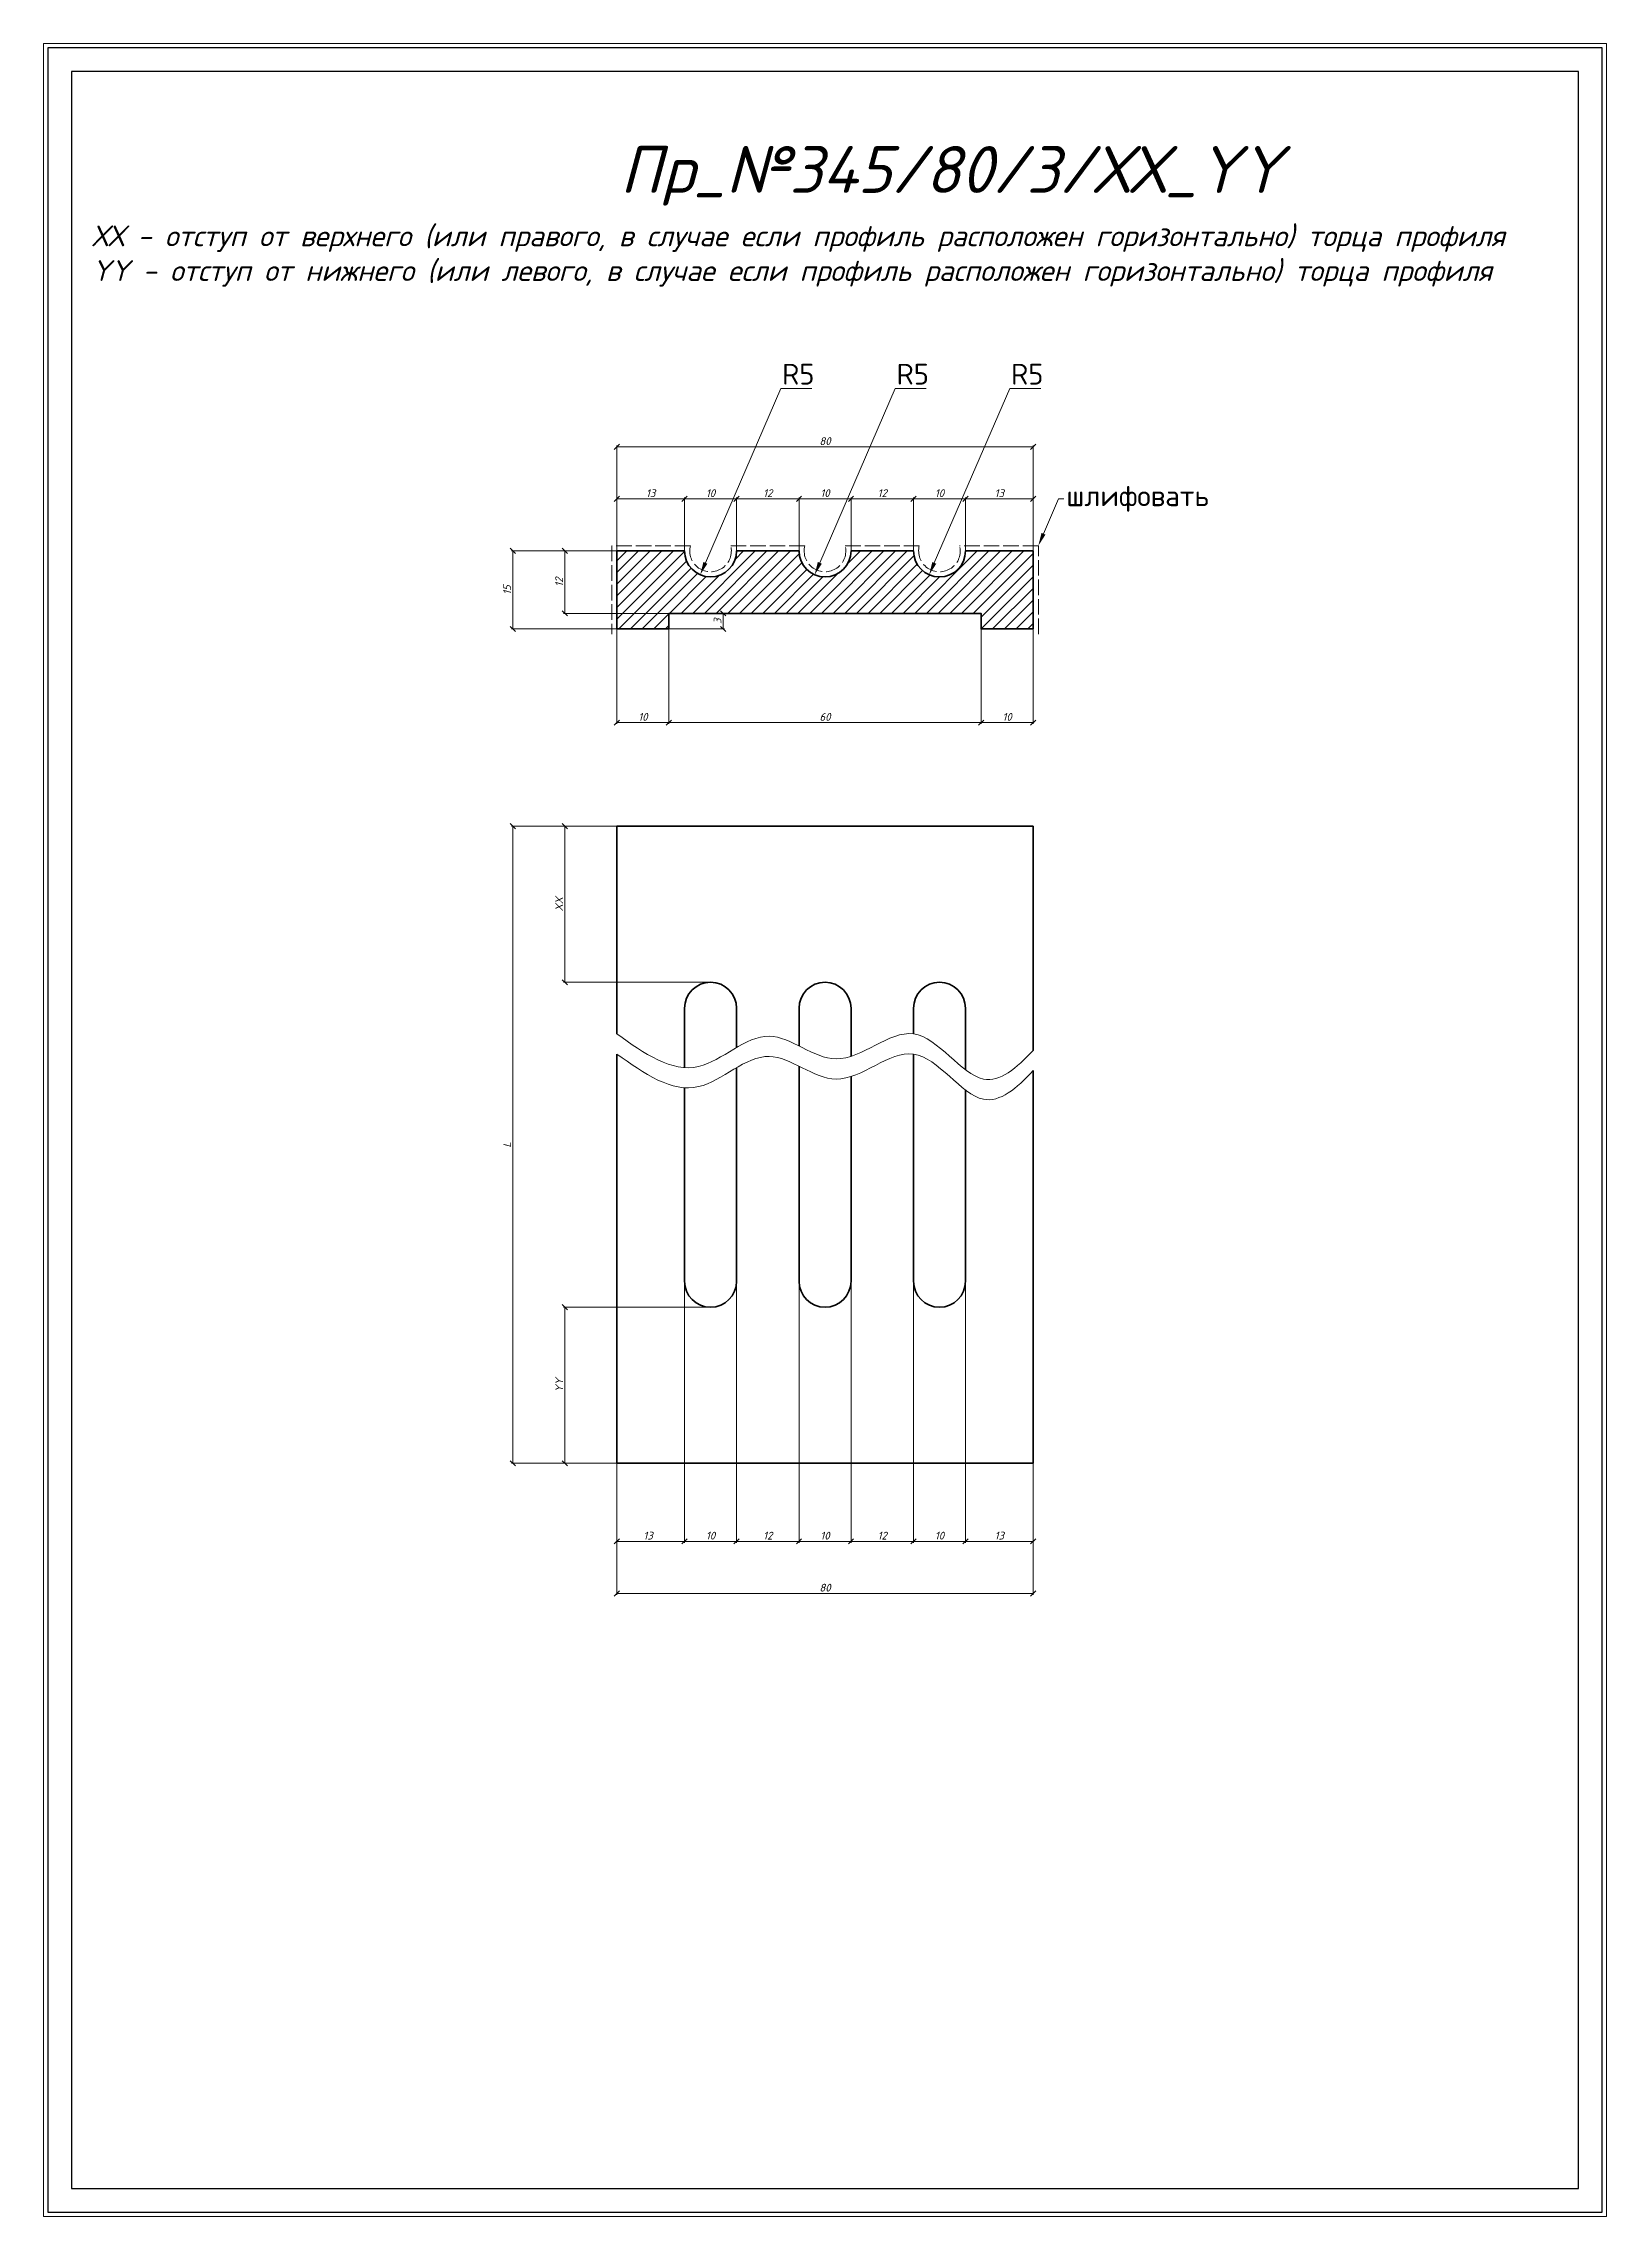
# Model space of a CAD drawing. Header units: millimetres. Extents: x 1903 to 2203, y -2217 to -1799.
import ezdxf
from ezdxf import colors
from ezdxf.entities.mleader import LeaderData, LeaderLine
from ezdxf.math import Vec2, Vec3

# ---------------------------------------------------------------- set-up
doc = ezdxf.new("R2010")
doc.units = ezdxf.units.MM
doc.linetypes.add('ACAD_ISO02W100', pattern=[15, 12, -3])
doc.layers.get('0').update_dxf_attribs({"lineweight": 13})
for name, color, linetype, lineweight in [('Пр_№345', 1, 'Continuous', 35), ('служебный слой ЛИНИИ ПУНКТИРНЫЕ', 7, 'ACAD_ISO02W100', 13), ('служебный слой НАДПИСИ', 7, 'Continuous', 13), ('служебный слой ПОЗИЦИИ', 7, 'Continuous', 13), ('служебный слой РАЗМЕРЫ', 7, 'Continuous', 9), ('служебный слой ШТАМП', 7, 'Continuous', 30), ('служебный слой ШТРИХОВКА', 7, 'Continuous', 5)]:
    doc.layers.add(name, color=color, linetype=linetype, lineweight=lineweight)
doc.styles.add('ЕСКД', font='isocpeur.ttf', dxfattribs={"oblique": 15})
doc.styles.add('ЕСКД профили размеры', font='isocpeur.ttf')
doc.styles.add('ЕСКД штамп_текст', font='isocpeur.ttf')
doc.dimstyles.new('ЕСКД', dxfattribs={"dimtxt": 3.5, "dimasz": 2.5, "dimexe": 0.25, "dimexo": 0, "dimgap": 0.35, "dimtad": 1, "dimdec": 1, "dimzin": 9, "dimtxsty": 'ЕСКД', "dimblk": 'OBLIQUE', "dimcen": 0, "dimclrd": 256, "dimclre": 256, "dimclrt": 256, "dimadec": 1, "dimazin": 0, "dimtfac": 1, "dimtdec": 1, "dimtmove": 0, "dimatfit": 3, "dimldrblk": 'DOTSMALL', "dimfxl": 1, "dimlwd": -1, "dimlwe": -1, "dimarcsym": 0})
doc.dimstyles.new('ЕСКД профили$4', dxfattribs={"dimtxt": 1.5, "dimasz": 1, "dimexe": 0.3, "dimexo": 0, "dimgap": 0.35, "dimtad": 1, "dimtoh": 1, "dimdec": 1, "dimzin": 9, "dimtxsty": 'ЕСКД профили размеры', "dimblk": 'OBLIQUE', "dimcen": 0, "dimse1": 1, "dimclrd": 256, "dimclre": 256, "dimclrt": 256, "dimadec": 1, "dimazin": 0, "dimtfac": 1, "dimtdec": 1, "dimtofl": 0, "dimtmove": 0, "dimatfit": 3, "dimldrblk": 'DOTSMALL', "dimfxl": 1, "dimlwd": -1, "dimlwe": -1, "dimarcsym": 2})

# ---------------------------------------------------------------- blocks, each defined once
blk = doc.blocks.new('*D30')
at = {"layer": 'Defpoints', "color": 0, "transparency": 16777216}
for p in [(2077.1, -1892.26), (2075.12, -1896.85)]:
    blk.add_point(p, dxfattribs=at)
at = {"layer": 'служебный слой РАЗМЕРЫ', "transparency": 16777216}
for p, q in [((2088.63, -1865.63), (2074.12, -1899.14)), ((2094.58, -1865.63), (2088.63, -1865.63))]:
    blk.add_line(p, q, dxfattribs=at)
blk.add_solid([(2073.74, -1898.98), (2074.51, -1899.31), (2073.13, -1901.44)], dxfattribs=at)
at = {"layer": 'служебный слой РАЗМЕРЫ', "transparency": 16777216, "insert": (2091.98, -1862.88), "char_height": 4, "attachment_point": 5, "style": 'ЕСКД профили размеры'}
blk.add_mtext('R5', dxfattribs=at)
blk = doc.blocks.new('_DotSmall')
at = {"color": 0, "linetype": 'ByBlock', "lineweight": -3, "const_width": 0.5}
blk.add_lwpolyline([(-0.0625, 0, 1), (0.0625, 0, 1)], format="xyb", close=True, dxfattribs=at)
blk = doc.blocks.new('*D29')
at = {"layer": 'Defpoints', "color": 0, "transparency": 16777216}
for p in [(2055.1, -1892.26), (2053.12, -1896.85)]:
    blk.add_point(p, dxfattribs=at)
at = {"layer": 'служебный слой РАЗМЕРЫ', "transparency": 16777216}
for p, q in [((2066.63, -1865.63), (2052.12, -1899.14)), ((2072.58, -1865.63), (2066.63, -1865.63))]:
    blk.add_line(p, q, dxfattribs=at)
blk.add_solid([(2051.74, -1898.98), (2052.51, -1899.31), (2051.13, -1901.44)], dxfattribs=at)
at = {"layer": 'служебный слой РАЗМЕРЫ', "transparency": 16777216, "insert": (2069.98, -1862.88), "char_height": 4, "attachment_point": 5, "style": 'ЕСКД профили размеры'}
blk.add_mtext('R5', dxfattribs=at)
blk = doc.blocks.new('*D28')
at = {"layer": 'Defpoints', "color": 0, "transparency": 16777216}
for p in [(2033.1, -1892.26), (2031.12, -1896.85)]:
    blk.add_point(p, dxfattribs=at)
at = {"layer": 'служебный слой РАЗМЕРЫ', "transparency": 16777216}
for p, q in [((2044.63, -1865.63), (2030.12, -1899.14)), ((2050.58, -1865.63), (2044.63, -1865.63))]:
    blk.add_line(p, q, dxfattribs=at)
blk.add_solid([(2029.74, -1898.98), (2030.51, -1899.31), (2029.13, -1901.44)], dxfattribs=at)
at = {"layer": 'служебный слой РАЗМЕРЫ', "transparency": 16777216, "insert": (2047.98, -1862.88), "char_height": 4, "attachment_point": 5, "style": 'ЕСКД профили размеры'}
blk.add_mtext('R5', dxfattribs=at)
blk = doc.blocks.new('_OBLIQUE')
at = {"color": 0, "linetype": 'ByBlock'}
blk.add_line((-0.5, -0.5), (0.5, 0.5), dxfattribs=at)
blk = doc.blocks.new('*D25')
at = {"layer": 'Defpoints', "color": 0, "transparency": 16777216}
for p in [(2013.12, -1911.85), (2023.12, -1911.85), (2013.12, -1929.85)]:
    blk.add_point(p, dxfattribs=at)
at = {"layer": 'служебный слой РАЗМЕРЫ', "transparency": 16777216}
for p, q in [((2013.12, -1911.85), (2013.12, -1930.1)), ((2023.12, -1911.85), (2023.12, -1930.1)), ((2023.12, -1929.85), (2013.12, -1929.85))]:
    blk.add_line(p, q, dxfattribs=at)
at = {"layer": 'служебный слой РАЗМЕРЫ', "transparency": 16777216, "rotation": 180}
blk.add_blockref('_OBLIQUE', (2013.12, -1929.85), dxfattribs=at)
at = {"layer": 'служебный слой РАЗМЕРЫ', "transparency": 16777216}
blk.add_blockref('_OBLIQUE', (2023.12, -1929.85), dxfattribs=at)
at = {"layer": 'служебный слой РАЗМЕРЫ', "transparency": 16777216, "insert": (2018.12, -1928.75), "char_height": 1.5, "attachment_point": 5, "style": 'ЕСКД'}
blk.add_mtext('10', dxfattribs=at)
blk = doc.blocks.new('*D24')
at = {"layer": 'Defpoints', "color": 0, "transparency": 16777216}
for p in [(2023.12, -1908.85), (2023.12, -1911.85), (2033.56, -1911.85)]:
    blk.add_point(p, dxfattribs=at)
at = {"layer": 'служебный слой РАЗМЕРЫ', "transparency": 16777216}
for p, q in [((2023.12, -1908.85), (2033.81, -1908.85)), ((2023.12, -1911.85), (2033.81, -1911.85)), ((2033.56, -1908.85), (2033.56, -1911.85))]:
    blk.add_line(p, q, dxfattribs=at)
for p, rotation in [((2033.56, -1908.85), 90), ((2033.56, -1911.85), 270)]:
    blk.add_blockref('_OBLIQUE', p, dxfattribs=dict(at, rotation=rotation))
at = {"layer": 'служебный слой РАЗМЕРЫ', "transparency": 16777216, "insert": (2032.46, -1910.35), "char_height": 1.5, "attachment_point": 5, "rotation": 90, "style": 'ЕСКД'}
blk.add_mtext('3', dxfattribs=at)
blk = doc.blocks.new('*D23')
at = {"layer": 'Defpoints', "color": 0, "transparency": 16777216}
for p in [(2013.12, -1886.85), (2013.12, -1896.85), (2026.12, -1896.85)]:
    blk.add_point(p, dxfattribs=at)
at = {"layer": 'служебный слой РАЗМЕРЫ', "transparency": 16777216}
for p, q in [((2013.12, -1896.85), (2013.12, -1886.6)), ((2026.12, -1886.85), (2013.12, -1886.85)), ((2026.12, -1896.85), (2026.12, -1886.6))]:
    blk.add_line(p, q, dxfattribs=at)
at = {"layer": 'служебный слой РАЗМЕРЫ', "transparency": 16777216, "rotation": 180}
blk.add_blockref('_OBLIQUE', (2013.12, -1886.85), dxfattribs=at)
at = {"layer": 'служебный слой РАЗМЕРЫ', "transparency": 16777216}
blk.add_blockref('_OBLIQUE', (2026.12, -1886.85), dxfattribs=at)
at = {"layer": 'служебный слой РАЗМЕРЫ', "transparency": 16777216, "insert": (2019.62, -1885.75), "char_height": 1.5, "attachment_point": 5, "style": 'ЕСКД'}
blk.add_mtext('13', dxfattribs=at)
blk = doc.blocks.new('*D22')
at = {"layer": 'Defpoints', "color": 0, "transparency": 16777216}
for p in [(2036.12, -1886.85), (2036.12, -1896.85), (2048.12, -1896.85)]:
    blk.add_point(p, dxfattribs=at)
at = {"layer": 'служебный слой РАЗМЕРЫ', "transparency": 16777216}
for p, q in [((2036.12, -1896.85), (2036.12, -1886.6)), ((2048.12, -1886.85), (2036.12, -1886.85)), ((2048.12, -1896.85), (2048.12, -1886.6))]:
    blk.add_line(p, q, dxfattribs=at)
at = {"layer": 'служебный слой РАЗМЕРЫ', "transparency": 16777216, "rotation": 180}
blk.add_blockref('_OBLIQUE', (2036.12, -1886.85), dxfattribs=at)
at = {"layer": 'служебный слой РАЗМЕРЫ', "transparency": 16777216}
blk.add_blockref('_OBLIQUE', (2048.12, -1886.85), dxfattribs=at)
at = {"layer": 'служебный слой РАЗМЕРЫ', "transparency": 16777216, "insert": (2042.12, -1885.75), "char_height": 1.5, "attachment_point": 5, "style": 'ЕСКД'}
blk.add_mtext('12', dxfattribs=at)
blk = doc.blocks.new('*D21')
at = {"layer": 'Defpoints', "color": 0, "transparency": 16777216}
for p in [(2058.12, -1886.85), (2058.12, -1896.85), (2070.12, -1896.85)]:
    blk.add_point(p, dxfattribs=at)
at = {"layer": 'служебный слой РАЗМЕРЫ', "transparency": 16777216}
for p, q in [((2058.12, -1896.85), (2058.12, -1886.6)), ((2070.12, -1886.85), (2058.12, -1886.85)), ((2070.12, -1896.85), (2070.12, -1886.6))]:
    blk.add_line(p, q, dxfattribs=at)
at = {"layer": 'служебный слой РАЗМЕРЫ', "transparency": 16777216, "rotation": 180}
blk.add_blockref('_OBLIQUE', (2058.12, -1886.85), dxfattribs=at)
at = {"layer": 'служебный слой РАЗМЕРЫ', "transparency": 16777216}
blk.add_blockref('_OBLIQUE', (2070.12, -1886.85), dxfattribs=at)
at = {"layer": 'служебный слой РАЗМЕРЫ', "transparency": 16777216, "insert": (2064.12, -1885.75), "char_height": 1.5, "attachment_point": 5, "style": 'ЕСКД'}
blk.add_mtext('12', dxfattribs=at)
blk = doc.blocks.new('*D20')
at = {"layer": 'Defpoints', "color": 0, "transparency": 16777216}
for p in [(2070.12, -1886.85), (2070.12, -1896.85), (2080.12, -1896.85)]:
    blk.add_point(p, dxfattribs=at)
at = {"layer": 'служебный слой РАЗМЕРЫ', "transparency": 16777216}
for p, q in [((2070.12, -1896.85), (2070.12, -1886.6)), ((2080.12, -1886.85), (2070.12, -1886.85)), ((2080.12, -1896.85), (2080.12, -1886.6))]:
    blk.add_line(p, q, dxfattribs=at)
at = {"layer": 'служебный слой РАЗМЕРЫ', "transparency": 16777216, "rotation": 180}
blk.add_blockref('_OBLIQUE', (2070.12, -1886.85), dxfattribs=at)
at = {"layer": 'служебный слой РАЗМЕРЫ', "transparency": 16777216}
blk.add_blockref('_OBLIQUE', (2080.12, -1886.85), dxfattribs=at)
at = {"layer": 'служебный слой РАЗМЕРЫ', "transparency": 16777216, "insert": (2075.12, -1885.75), "char_height": 1.5, "attachment_point": 5, "style": 'ЕСКД'}
blk.add_mtext('10', dxfattribs=at)
blk = doc.blocks.new('*D19')
at = {"layer": 'Defpoints', "color": 0, "transparency": 16777216}
for p in [(2093.12, -1886.85), (2080.12, -1896.85), (2093.12, -1896.85)]:
    blk.add_point(p, dxfattribs=at)
at = {"layer": 'служебный слой РАЗМЕРЫ', "transparency": 16777216}
for p, q in [((2080.12, -1896.85), (2080.12, -1886.6)), ((2080.12, -1886.85), (2093.12, -1886.85)), ((2093.12, -1896.85), (2093.12, -1886.6))]:
    blk.add_line(p, q, dxfattribs=at)
at = {"layer": 'служебный слой РАЗМЕРЫ', "transparency": 16777216, "rotation": 180}
blk.add_blockref('_OBLIQUE', (2080.12, -1886.85), dxfattribs=at)
at = {"layer": 'служебный слой РАЗМЕРЫ', "transparency": 16777216}
blk.add_blockref('_OBLIQUE', (2093.12, -1886.85), dxfattribs=at)
at = {"layer": 'служебный слой РАЗМЕРЫ', "transparency": 16777216, "insert": (2086.62, -1885.75), "char_height": 1.5, "attachment_point": 5, "style": 'ЕСКД'}
blk.add_mtext('13', dxfattribs=at)
blk = doc.blocks.new('*D6')
at = {"layer": 'Defpoints', "color": 0, "transparency": 16777216}
for p in [(2026.12, -2037.2), (2013.12, -2072.2), (2026.12, -2087.2)]:
    blk.add_point(p, dxfattribs=at)
at = {"layer": 'служебный слой РАЗМЕРЫ', "transparency": 16777216}
for p, q in [((2026.12, -2037.2), (2026.12, -2087.45)), ((2013.12, -2072.2), (2013.12, -2087.45)), ((2013.12, -2087.2), (2026.12, -2087.2))]:
    blk.add_line(p, q, dxfattribs=at)
at = {"layer": 'служебный слой РАЗМЕРЫ', "transparency": 16777216, "rotation": 180}
blk.add_blockref('_OBLIQUE', (2013.12, -2087.2), dxfattribs=at)
at = {"layer": 'служебный слой РАЗМЕРЫ', "transparency": 16777216}
blk.add_blockref('_OBLIQUE', (2026.12, -2087.2), dxfattribs=at)
at = {"layer": 'служебный слой РАЗМЕРЫ', "transparency": 16777216, "insert": (2019.12, -2086.1), "char_height": 1.5, "attachment_point": 5, "style": 'ЕСКД'}
blk.add_mtext('13', dxfattribs=at)
blk = doc.blocks.new('*D5')
at = {"layer": 'Defpoints', "color": 0, "transparency": 16777216}
for p in [(2013.12, -1949.75), (1993.12, -2072.2), (2013.12, -2072.2)]:
    blk.add_point(p, dxfattribs=at)
at = {"layer": 'служебный слой РАЗМЕРЫ', "transparency": 16777216}
for p, q in [((2013.12, -1949.75), (1992.87, -1949.75)), ((1993.12, -1949.75), (1993.12, -2072.2)), ((2013.12, -2072.2), (1992.87, -2072.2))]:
    blk.add_line(p, q, dxfattribs=at)
for p, rotation in [((1993.12, -1949.75), 90), ((1993.12, -2072.2), 270)]:
    blk.add_blockref('_OBLIQUE', p, dxfattribs=dict(at, rotation=rotation))
at = {"layer": 'служебный слой РАЗМЕРЫ', "transparency": 16777216, "insert": (1992.02, -2010.98), "char_height": 1.5, "attachment_point": 5, "rotation": 90, "style": 'ЕСКД'}
blk.add_mtext('L', dxfattribs=at)
blk = doc.blocks.new('*D4')
at = {"layer": 'Defpoints', "color": 0, "transparency": 16777216}
for p in [(2013.12, -1949.75), (2003.12, -1979.75), (2031.12, -1979.75)]:
    blk.add_point(p, dxfattribs=at)
at = {"layer": 'служебный слой РАЗМЕРЫ', "transparency": 16777216}
for p, q in [((2013.12, -1949.75), (2002.87, -1949.75)), ((2003.12, -1949.75), (2003.12, -1979.75)), ((2031.12, -1979.75), (2002.87, -1979.75))]:
    blk.add_line(p, q, dxfattribs=at)
for p, rotation in [((2003.12, -1949.75), 90), ((2003.12, -1979.75), 270)]:
    blk.add_blockref('_OBLIQUE', p, dxfattribs=dict(at, rotation=rotation))
at = {"layer": 'служебный слой РАЗМЕРЫ', "transparency": 16777216, "insert": (2002.02, -1964.75), "char_height": 1.5, "attachment_point": 5, "rotation": 90, "style": 'ЕСКД'}
blk.add_mtext('XX', dxfattribs=at)

msp = doc.modelspace()

# ---------------------------------------------------------------- hatches: boundary and pattern name
at = {"layer": 'служебный слой ШТРИХОВКА'}
h = msp.add_hatch(dxfattribs=at)
h.set_pattern_fill('ANSI31', color=256, scale=0.5, style=0)
h.set_pattern_definition([(45, (1171.8854, 3155.5491), (-1.122532, 1.122532), [])])
edge = h.paths.add_edge_path()
edge.add_arc((2031.12, -1896.85), 5, -180, 0, ccw=False)
edge.add_line((2026.12, -1896.85), (2013.12, -1896.85))
edge.add_line((2013.12, -1896.85), (2013.12, -1911.85))
edge.add_line((2013.12, -1911.85), (2023.12, -1911.85))
edge.add_line((2023.12, -1911.85), (2023.12, -1908.85))
edge.add_line((2023.12, -1908.85), (2083.12, -1908.85))
edge.add_line((2083.12, -1908.85), (2083.12, -1911.85))
edge.add_line((2083.12, -1911.85), (2093.12, -1911.85))
edge.add_line((2093.12, -1911.85), (2093.12, -1896.85))
edge.add_line((2093.12, -1896.85), (2080.12, -1896.85))
edge.add_arc((2075.12, -1896.85), 5, -180, 0, ccw=False)
edge.add_line((2070.12, -1896.85), (2058.12, -1896.85))
edge.add_arc((2053.12, -1896.85), 5, -180, 0, ccw=False)
edge.add_line((2048.12, -1896.85), (2036.12, -1896.85))

# ---------------------------------------------------------------- linework, layer by layer
at = {"layer": 'Пр_№345'}
msp.add_lwpolyline([(2023.12, -1911.85), (2023.12, -1911.85), (2023.12, -1908.85), (2083.12, -1908.85), (2083.12, -1911.85), (2093.12, -1911.85), (2093.12, -1896.85), (2080.12, -1896.85, -1), (2070.12, -1896.85), (2058.12, -1896.85, -1), (2048.12, -1896.85), (2036.12, -1896.85, -1), (2026.12, -1896.85), (2013.12, -1896.85), (2013.12, -1911.85)], format="xyb", close=True, dxfattribs=at)
for points in [[(2093.12, -1992.83), (2093.12, -1949.75), (2013.12, -1949.75), (2013.12, -1989.68)], [(2093.12, -1996.7), (2093.12, -2072.2), (2013.12, -2072.2), (2013.12, -1993.55)], [(2036.12, -2037.2), (2036.12, -1996.17)], [(2048.12, -2037.2), (2048.12, -1995.87)], [(2070.12, -2037.2), (2070.12, -1993.55)], [(2026.12, -2037.2), (2026.12, -2000.02)], [(2058.12, -2037.2), (2058.12, -1997.86)], [(2080.12, -2037.2), (2080.12, -2000.45)]]:
    msp.add_lwpolyline(points, dxfattribs=at)
for points in [[(2036.12, -1992.29), (2036.12, -1984.75, 1), (2026.12, -1984.75), (2026.12, -1996.15)], [(2058.12, -1993.99), (2058.12, -1984.75, 1), (2048.12, -1984.75), (2048.12, -1991.99)], [(2080.12, -1996.57), (2080.12, -1984.75, 1), (2070.12, -1984.75), (2070.12, -1989.68)]]:
    msp.add_lwpolyline(points, format="xyb", dxfattribs=at)
for centre in [(2031.12, -2037.2), (2053.12, -2037.2), (2075.12, -2037.2)]:
    msp.add_arc(centre, 5, 180, 0, dxfattribs=at)
at = {"layer": 'служебный слой ЛИНИИ ПУНКТИРНЫЕ', "ltscale": 0.25}
msp.add_lwpolyline([(2094.12, -1912.85), (2094.12, -1895.85), (2078.99, -1895.85, -1.290994), (2071.24, -1895.85), (2056.99, -1895.85, -1.290994), (2049.24, -1895.85), (2034.99, -1895.85, -1.290994), (2027.24, -1895.85), (2012.12, -1895.85), (2012.12, -1912.85)], format="xyb", dxfattribs=at)
at = {"layer": 'служебный слой ШТАМП', "color": 6, "lineweight": 5, "ltscale": 100}
msp.add_lwpolyline([(2203.32, -1799.32), (1902.91, -1799.32), (1902.91, -2216.96), (2203.32, -2216.96)], close=True, dxfattribs=at)
at = {"layer": 'служебный слой ШТАМП', "color": 0, "ltscale": 100}
for points in [[(2202.46, -1800.19), (1903.77, -1800.19), (1903.77, -2216.1), (2202.46, -2216.1)], [(2197.93, -1804.72), (1908.3, -1804.72), (1908.3, -2211.56), (2197.93, -2211.56)]]:
    msp.add_lwpolyline(points, close=True, dxfattribs=at)
at = {"layer": 'служебный слой ШТРИХОВКА'}
for points in [[(2013.12, -1989.68), (2018.38, -1993.41), (2028.23, -2000.41), (2041.94, -1985.59), (2055.8, -1999.31), (2070.71, -1983.37), (2082.38, -2002.69), (2089.93, -1996.29), (2093.12, -1992.83)], [(2013.12, -1993.55), (2018.38, -1997.29), (2028.23, -2004.29), (2041.94, -1989.47), (2055.8, -2003.19), (2070.71, -1987.25), (2082.38, -2006.57), (2089.93, -2000.16), (2093.12, -1996.7)]]:
    msp.add_open_spline(points, degree=3, knots=[0, 0, 0, 0, 16.914398, 31.673167, 45.232529, 60.868694, 76.888333, 88.564807, 88.564807, 88.564807, 88.564807], dxfattribs=at)

# ---------------------------------------------------------------- texts
at = {"layer": 'служебный слой НАДПИСИ', "style": 'ЕСКД', "oblique": 15}
msp.add_text('Пр_№345/80/3/ХХ_YY', height=9, dxfattribs=at).set_placement((2013.71, -1828.04))
at = {"layer": 'служебный слой НАДПИСИ', "insert": (1912.22, -1834.3), "char_height": 4, "attachment_point": 1, "style": 'ЕСКД'}
msp.add_mtext_dynamic_manual_height_columns('ХХ - отступ от верхнего (или правого, в случае если профиль расположен горизонтально) торца профиля\\PYY - отступ от нижнего (или левого, в случае если профиль расположен горизонтально) торца профиля', width=307.678, gutter_width=15, heights=[0], dxfattribs=at)

# ---------------------------------------------------------------- dimensions: what is measured, and where the dimension line sits
at = {"layer": 'служебный слой РАЗМЕРЫ'}
for center, mpoint, picture, middle in [((2031.12, -1896.85), (2033.1, -1892.26), '*D28', (2047.98, -1865.63)), ((2053.12, -1896.85), (2055.1, -1892.26), '*D29', (2069.98, -1865.63)), ((2075.12, -1896.85), (2077.1, -1892.26), '*D30', (2091.98, -1865.63))]:
    dim = msp.add_radius_dim(center=center, mpoint=mpoint, dimstyle='ЕСКД профили$4', override={"dimtxt": 4, "dimasz": 2.5, "dimgap": 0.75, "dimsah": 1}, dxfattribs=at)
    dim.commit()
    dim.dimension.update_dxf_attribs({"geometry": picture, "text_midpoint": middle, "dimtype": 132})
for base, p1, p2 in [((2093.12, -1876.85), (2013.12, -1896.85), (2093.12, -1896.85)), ((2036.12, -1886.85), (2026.12, -1896.85), (2036.12, -1896.85)), ((2058.12, -1886.85), (2048.12, -1896.85), (2058.12, -1896.85)), ((2083.12, -1929.85), (2023.12, -1911.85), (2083.12, -1911.85)), ((2093.12, -1929.85), (2083.12, -1911.85), (2093.12, -1911.85)), ((2036.12, -2087.2), (2026.12, -2037.2), (2036.12, -2037.2)), ((2048.12, -2087.2), (2036.12, -2037.2), (2048.12, -2037.2)), ((2058.12, -2087.2), (2048.12, -2037.2), (2058.12, -2037.2)), ((2070.12, -2087.2), (2058.12, -2037.2), (2070.12, -2037.2)), ((2080.12, -2087.2), (2070.12, -2037.2), (2080.12, -2037.2)), ((2093.12, -2087.2), (2080.12, -2037.2), (2093.12, -2072.2)), ((2093.12, -2097.2), (2013.12, -2072.2), (2093.12, -2072.2))]:
    msp.add_linear_dim(base=base, p1=p1, p2=p2, dimstyle='ЕСКД', override={"dimtxt": 1.5, "dimasz": 1}, dxfattribs=at).render()
for base, p1, p2, angle, picture, middle in [((2013.12, -1886.85), (2026.12, -1896.85), (2013.12, -1896.85), 180, '*D23', (2019.62, -1885.75)), ((2036.12, -1886.85), (2048.12, -1896.85), (2036.12, -1896.85), 180, '*D22', (2042.12, -1885.75)), ((2058.12, -1886.85), (2070.12, -1896.85), (2058.12, -1896.85), 180, '*D21', (2064.12, -1885.75)), ((2070.12, -1886.85), (2080.12, -1896.85), (2070.12, -1896.85), 180, '*D20', (2075.12, -1885.75)), ((2093.12, -1886.85), (2080.12, -1896.85), (2093.12, -1896.85), 180, '*D19', (2086.62, -1885.75)), ((2033.56, -1911.85), (2023.12, -1908.85), (2023.12, -1911.85), 90, '*D24', (2032.46, -1910.35)), ((2013.12, -1929.85), (2023.12, -1911.85), (2013.12, -1911.85), 180, '*D25', (2018.12, -1928.75))]:
    dim = msp.add_linear_dim(base=base, p1=p1, p2=p2, angle=angle, dimstyle='ЕСКД', override={"dimtxt": 1.5, "dimasz": 1}, dxfattribs=at)
    dim.commit()
    dim.dimension.update_dxf_attribs({"geometry": picture, "text_midpoint": middle})
for base, p1 in [((1993.12, -1896.85), (2013.12, -1911.85)), ((2003.12, -1896.85), (2028.62, -1908.85))]:
    msp.add_linear_dim(base=base, p1=p1, p2=(2013.12, -1896.85), angle=90, dimstyle='ЕСКД', override={"dimtxt": 1.5, "dimasz": 1}, dxfattribs=at).render()
for base, p2, text, picture, middle in [((1993.12, -2072.2), (2013.12, -2072.2), 'L', '*D5', (1992.02, -2010.98)), ((2003.12, -1979.75), (2031.12, -1979.75), 'XX', '*D4', (2002.02, -1964.75))]:
    dim = msp.add_linear_dim(base=base, p1=(2013.12, -1949.75), p2=p2, angle=90, text=text, dimstyle='ЕСКД', override={"dimtxt": 1.5, "dimasz": 1}, dxfattribs=at)
    dim.commit()
    dim.dimension.update_dxf_attribs({"geometry": picture, "text_midpoint": middle})
dim = msp.add_linear_dim(base=(2026.12, -2087.2), p1=(2013.12, -2072.2), p2=(2026.12, -2037.2), dimstyle='ЕСКД', override={"dimtxt": 1.5, "dimasz": 1}, dxfattribs=at)
dim.commit()
dim.dimension.update_dxf_attribs({"geometry": '*D6', "text_midpoint": (2019.12, -2087.2), "dimtype": 128})
msp.add_linear_dim(base=(2003.12, -2042.2), p1=(2013.12, -2072.2), p2=(2031.12, -2042.2), angle=90, text='YY', dimstyle='ЕСКД', override={"dimtxt": 1.5, "dimasz": 1}, dxfattribs=at).render()

# ---------------------------------------------------------------- leaders
at = {"layer": 'служебный слой ПОЗИЦИИ'}
ml = msp.add_multileader_mtext('Standard', dxfattribs=at)
ml.set_content('\\A1;шлифовать', color=256, style='ЕСКД штамп_текст')
ml.set_leader_properties(color=256, linetype='ByLayer', lineweight=-1)
ml.build(insert=Vec2(0, 0))
ml.multileader.update_dxf_attribs({"dogleg_length": 1, "arrow_head_size": 2.5})
ctx = ml.context
ctx.base_point, ctx.arrow_head_size, ctx.landing_gap_size, ctx.plane_origin = Vec3(2099.01, -1886.85), 2.5, 0.5, Vec3(2159.4, -1874.16)
notes = []
notes.append((ctx, [(1, (1, 1, 0), (2098.01, -1886.85), (1, 0), 1, [(0, [(2094.12, -1895.85)], 0, [])])]))
ctx.mtext.insert, ctx.mtext.flow_direction = Vec3(2099.51, -1884.25), 5
for ctx, leaders in notes:
    for number, flags, end, landing, length, lines in leaders:
        leader = LeaderData()
        leader.index, (leader.has_last_leader_line, leader.has_dogleg_vector, leader.attachment_direction) = number, flags
        leader.last_leader_point, leader.dogleg_vector, leader.dogleg_length = Vec3(end), Vec3(landing), length
        for number, points, colour, breaks in lines:
            line = LeaderLine()
            line.index, line.vertices, line.color, line.breaks = number, Vec3.list(points), colors.encode_raw_color(colour), breaks
            leader.lines.append(line)
        ctx.leaders.append(leader)

doc.saveas('drawing.dxf')
